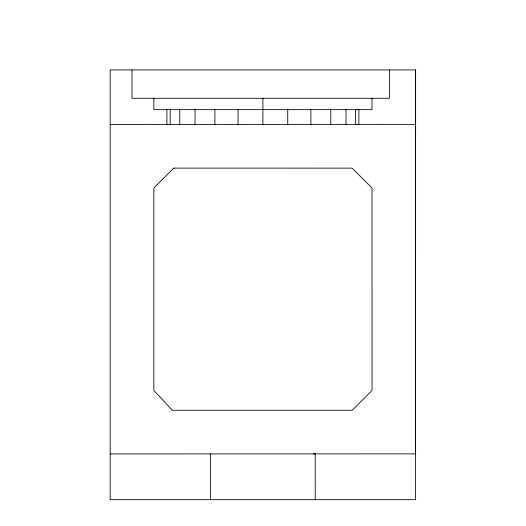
<?xml version="1.0" encoding="UTF-8"?>
<svg xmlns="http://www.w3.org/2000/svg" width="526" height="526" viewBox="0 0 526 526"><rect width="100%" height="100%" fill="white"/><g stroke="black" fill="none" stroke-linecap="round" stroke-linejoin="round"><path stroke-width="0.79" d="M415.599 454.497L415.619 69.938L415.593 499.693M415.619 69.938L110.19 69.932L110.19 499.693L415.81 499.674M110.19 124.471L415.625 124.504M110.197 453.912L415.81 453.866M313.476 453.885L315.199 453.892L315.258 499.693M389.431 69.932L389.424 98.296L132.006 98.29L132.006 69.932M371.981 98.29L371.981 109.638L153.822 109.638L153.822 98.29M346.029 109.638L346.029 124.471M330.775 109.638L330.775 124.471M310.892 109.638L310.892 124.471M287.742 109.638L287.742 124.471M262.901 98.29L262.901 124.471M238.054 109.638L238.054 124.471M214.91 109.638L214.91 124.471M210.545 453.885L210.545 499.693M195.028 109.638L195.028 124.471M179.774 109.638L179.774 124.471M170.181 109.638L170.181 124.471M166.913 109.638L166.913 124.471M173.751 168.123L153.829 188.025L153.842 390.404L172.344 410.287L352.157 410.287L372.046 390.404L372.033 188.025L352.144 168.136L173.751 168.123M358.883 109.638L355.615 109.638L355.615 124.471L358.883 124.471L358.883 109.638"/></g></svg>
